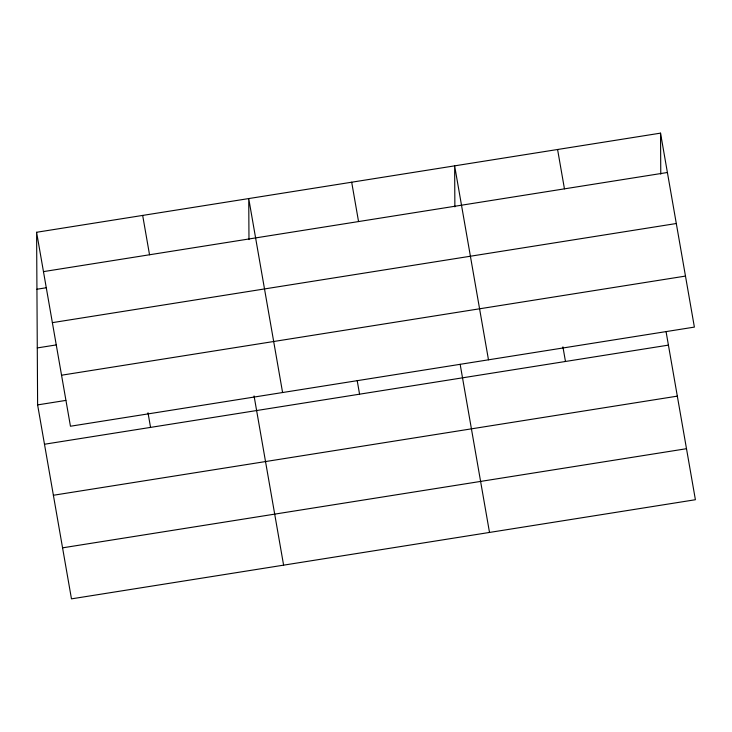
<?xml version="1.0" encoding="UTF-8"?>
<svg xmlns="http://www.w3.org/2000/svg" width="732" height="732" viewBox="0 0 732 732"><rect width="100%" height="100%" fill="white"/><g stroke="black" fill="none" stroke-linecap="round" stroke-linejoin="round"><path stroke-width="1.1" d="M36.6 232.273L660.529 133.142L694.384 327.103L70.455 426.234L36.6 232.273L37.616 404.897L71.471 598.858L695.4 499.727L666.065 331.623M43.472 271.618L667.401 172.496M36.939 289.232L45.96 287.804M52.375 322.647L676.304 223.516M37.277 347.929L56.465 344.882M61.543 375.214L685.481 276.083M37.616 404.897L65.825 400.413M44.487 444.242L668.417 345.12M53.39 495.262L677.32 396.14M62.568 547.838L686.497 448.707M557.583 149.502L564.454 188.856M562.917 346.858L565.47 361.471M488.482 359.815L454.636 165.853L454.874 206.872M460.163 364.335L489.507 532.438M351.689 182.213L358.552 221.567M357.216 380.695L359.568 394.182M282.589 392.526L248.734 198.564L248.981 239.584M254.068 395.93L283.604 565.15M142.667 215.418L149.538 254.773M148.001 412.775L150.554 427.397M660.529 133.142L660.776 174.161"/></g></svg>
